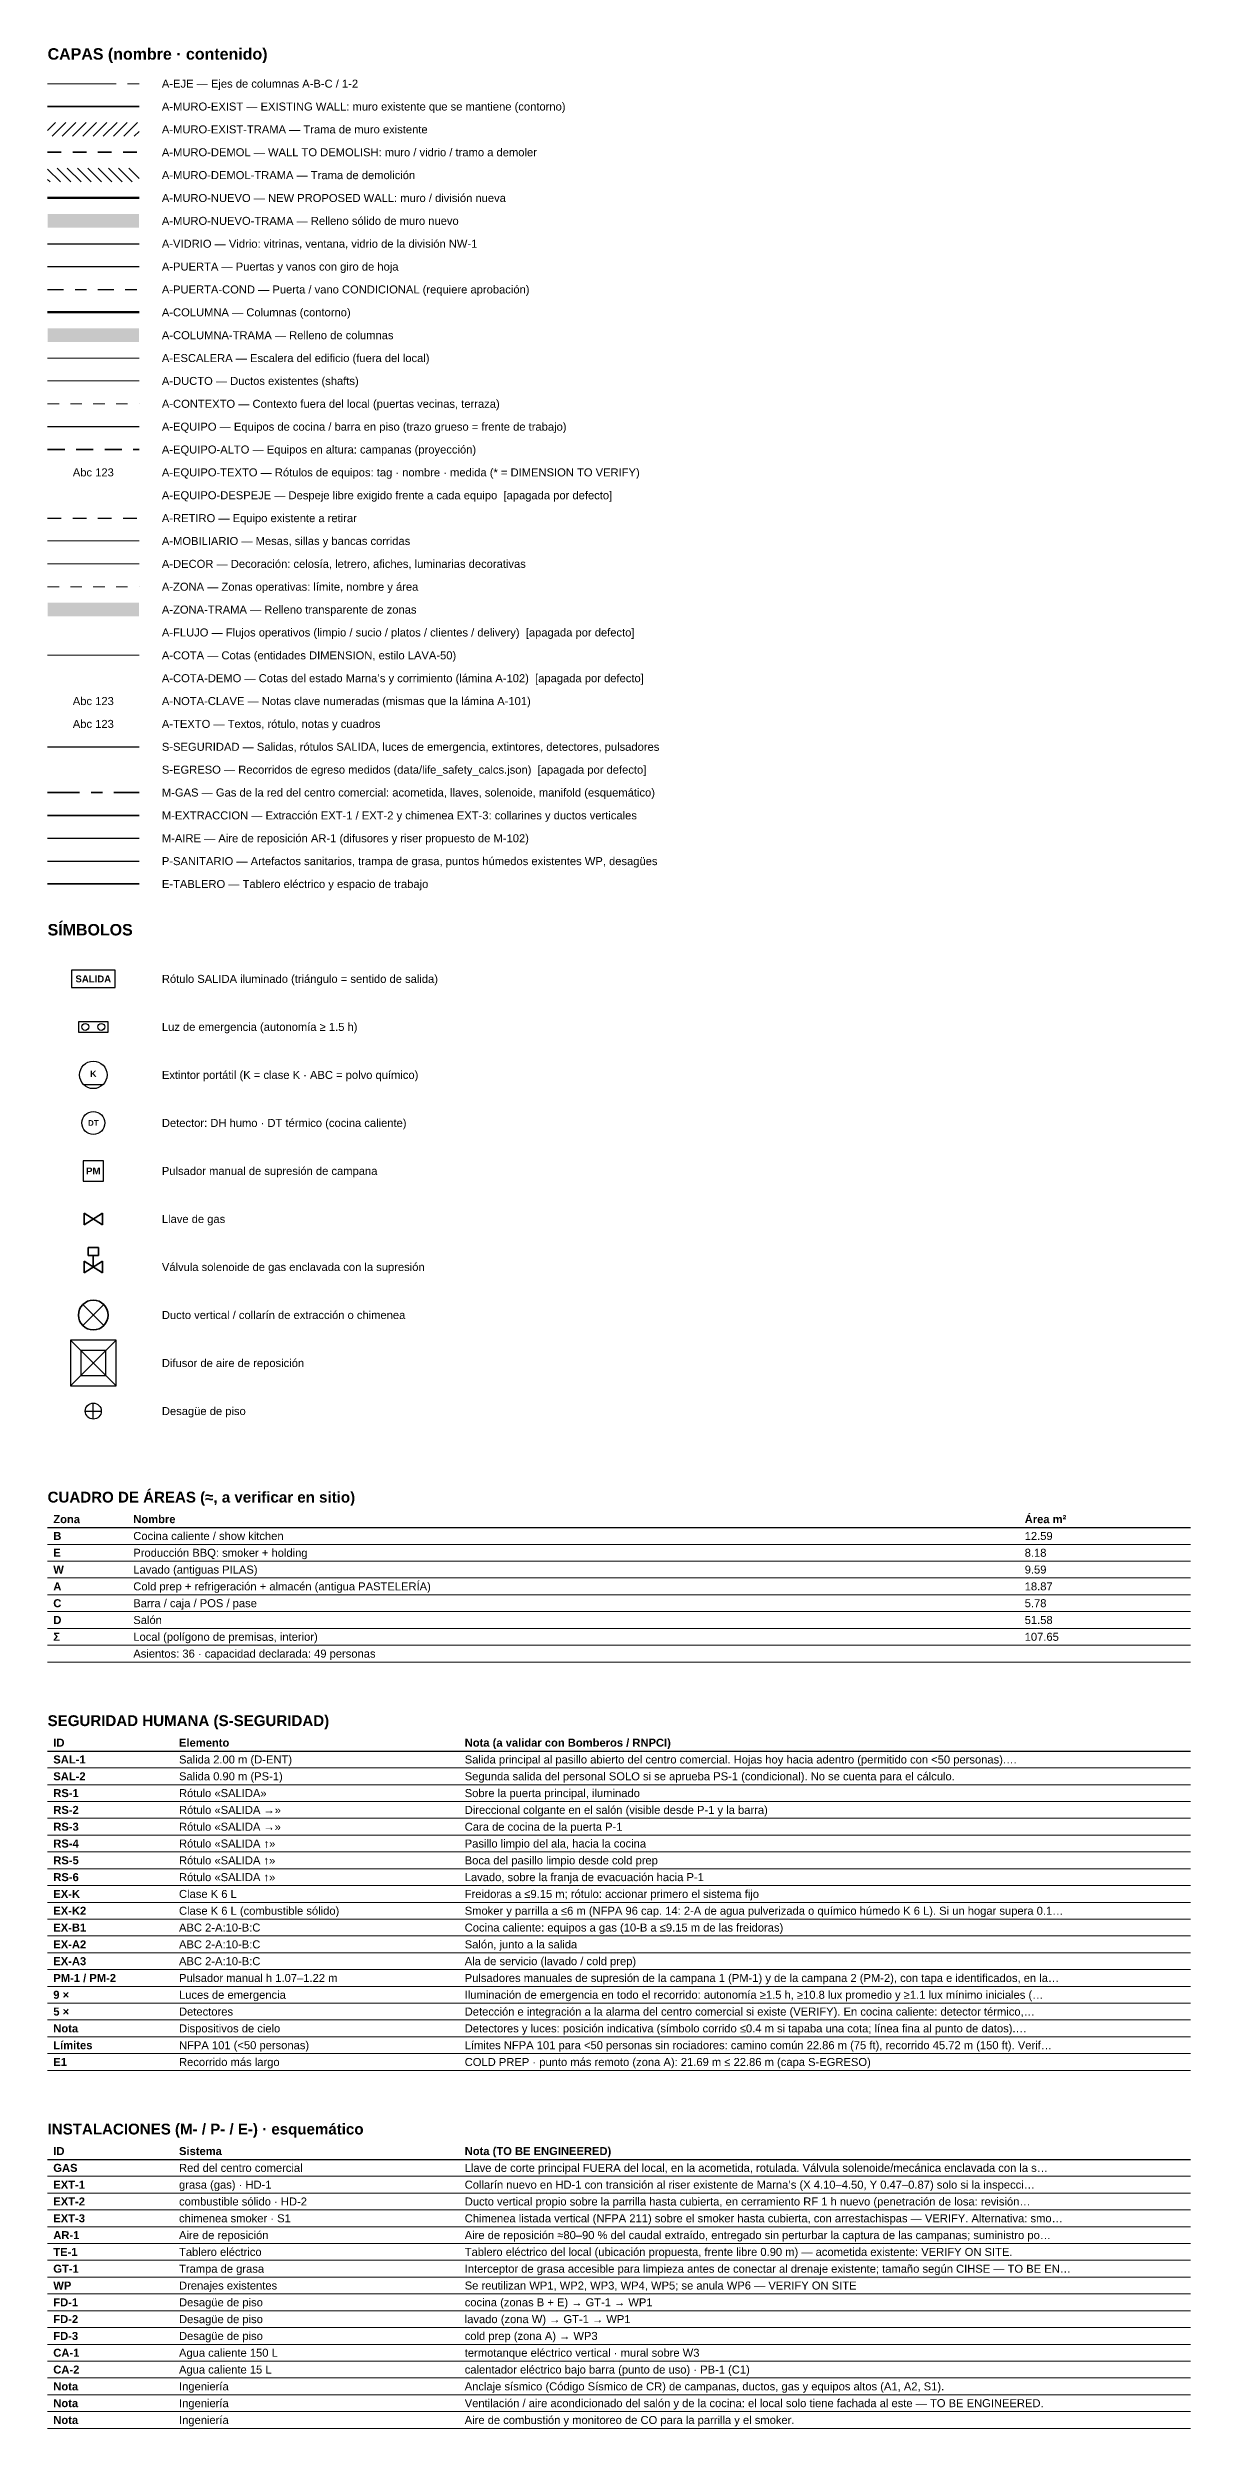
# Model space of a CAD drawing. Header units: metres. Extents: x -2.4 to 39.4, y -19.8 to 2.7.
# Drawn here: x 29.4 to 39.4, y -18.54 to 2.29 of the extents above; entities that cross this region are included whole.
import ezdxf
from ezdxf.enums import TextEntityAlignment as Align

# ---------------------------------------------------------------- set-up
doc = ezdxf.new("R2010")
doc.units = ezdxf.units.M
for name, pattern in [('LAVA_COND', [0.24, 0.14, -0.04, 0.02, -0.04]), ('LAVA_DEMOL', [0.18, 0.12, -0.06]), ('LAVA_EJE', [0.9, 0.6, -0.1, 0.1, -0.1]), ('LAVA_FINO', [0.09, 0.06, -0.03]), ('LAVA_GAS', [0.4, 0.28, -0.05, 0.02, -0.05]), ('LAVA_OCULTO', [0.21, 0.15, -0.06])]:
    doc.linetypes.add(name, pattern=pattern)
for name, color, linetype, lineweight in [('A-COLUMNA', 7, 'Continuous', 50), ('A-COLUMNA-TRAMA', 8, 'Continuous', 5), ('A-CONTEXTO', 9, 'LAVA_FINO', 13), ('A-COTA', 7, 'Continuous', 13), ('A-DECOR', 32, 'Continuous', 13), ('A-DUCTO', 8, 'Continuous', 18), ('A-EJE', 8, 'LAVA_EJE', 13), ('A-EQUIPO', 30, 'Continuous', 25), ('A-EQUIPO-ALTO', 30, 'LAVA_OCULTO', 35), ('A-EQUIPO-TEXTO', 7, 'Continuous', 13), ('A-ESCALERA', 8, 'Continuous', 18), ('A-MOBILIARIO', 94, 'Continuous', 18), ('A-MURO-DEMOL', 1, 'LAVA_DEMOL', 35), ('A-MURO-DEMOL-TRAMA', 11, 'Continuous', 5), ('A-MURO-EXIST', 8, 'Continuous', 35), ('A-MURO-EXIST-TRAMA', 253, 'Continuous', 5), ('A-MURO-NUEVO', 7, 'Continuous', 70), ('A-MURO-NUEVO-TRAMA', 7, 'Continuous', 5), ('A-NOTA-CLAVE', 7, 'Continuous', 18), ('A-PUERTA', 150, 'Continuous', 25), ('A-PUERTA-COND', 1, 'LAVA_COND', 25), ('A-RETIRO', 1, 'LAVA_DEMOL', 25), ('A-TEXTO', 7, 'Continuous', 18), ('A-VIDRIO', 4, 'Continuous', 25), ('A-ZONA', 8, 'LAVA_FINO', 18), ('A-ZONA-TRAMA', 8, 'Continuous', 5), ('E-TABLERO', 200, 'Continuous', 35), ('M-AIRE', 140, 'Continuous', 25), ('M-EXTRACCION', 6, 'Continuous', 35), ('M-GAS', 40, 'LAVA_GAS', 35), ('P-SANITARIO', 5, 'Continuous', 25), ('S-SEGURIDAD', 1, 'Continuous', 25)]:
    doc.layers.add(name, color=color, linetype=linetype, lineweight=lineweight)
doc.styles.add('LAVA', font='arial.ttf')
doc.styles.add('LAVA-B', font='arialbd.ttf')

# ---------------------------------------------------------------- blocks, each defined once
blk = doc.blocks.new('LAVA-SALIDA')
blk.add_lwpolyline([(-0.19, -0.075), (0.19, -0.075), (0.19, 0.075), (-0.19, 0.075)], close=True)
at = {"style": 'LAVA-B'}
blk.add_text('SALIDA', height=0.06, dxfattribs=at).set_placement((0, 0), align=Align.MIDDLE_CENTER)
blk = doc.blocks.new('LAVA-LUZ-EMERG')
blk.add_lwpolyline([(-0.13, -0.045), (0.13, -0.045), (0.13, 0.045), (-0.13, 0.045)], close=True)
for centre in [(-0.07, 0), (0.07, 0)]:
    blk.add_circle(centre, 0.03)
blk = doc.blocks.new('LAVA-EXTINTOR')
blk.add_lwpolyline([(-0.085, -0.085), (0.085, -0.085)])
blk.add_circle((0, 0), 0.12)
at = {"style": 'LAVA-B'}
blk.add_attdef('CLASE', text='', height=0.055, dxfattribs=at).set_placement((0, 0.01), align=Align.MIDDLE_CENTER)
blk = doc.blocks.new('LAVA-DETECTOR')
blk.add_circle((0, 0), 0.1)
at = {"style": 'LAVA-B'}
blk.add_attdef('TIPO', text='', height=0.05, dxfattribs=at).set_placement((0, 0), align=Align.MIDDLE_CENTER)
blk = doc.blocks.new('LAVA-PULSADOR')
blk.add_lwpolyline([(-0.09, -0.09), (0.09, -0.09), (0.09, 0.09), (-0.09, 0.09)], close=True)
at = {"style": 'LAVA-B'}
blk.add_text('PM', height=0.06, dxfattribs=at).set_placement((0, 0), align=Align.MIDDLE_CENTER)
blk = doc.blocks.new('LAVA-VALVULA')
blk.add_lwpolyline([(-0.08, -0.05), (0.08, 0.05), (0.08, -0.05), (-0.08, 0.05)], close=True)
blk = doc.blocks.new('LAVA-SOLENOIDE')
blk.add_line((0, 0), (0, 0.1))
for points in [[(-0.08, -0.05), (0.08, 0.05), (0.08, -0.05), (-0.08, 0.05)], [(-0.045, 0.1), (0.045, 0.1), (0.045, 0.17), (-0.045, 0.17)]]:
    blk.add_lwpolyline(points, close=True)
blk = doc.blocks.new('LAVA-DUCTO-V')
for p, q in [((-0.092, 0.092), (0.092, -0.092)), ((-0.092, -0.092), (0.092, 0.092))]:
    blk.add_line(p, q)
blk.add_circle((0, 0), 0.13)
blk = doc.blocks.new('LAVA-DIFUSOR')
for p, q in [((-0.2, 0.2), (0.2, -0.2)), ((-0.2, -0.2), (0.2, 0.2))]:
    blk.add_line(p, q)
for points in [[(-0.2, -0.2), (0.2, -0.2), (0.2, 0.2), (-0.2, 0.2)], [(-0.11, -0.11), (0.11, -0.11), (0.11, 0.11), (-0.11, 0.11)]]:
    blk.add_lwpolyline(points, close=True)
blk = doc.blocks.new('LAVA-DESAGUE')
for p, q in [((-0.07, 0), (0.07, 0)), ((0, -0.07), (0, 0.07))]:
    blk.add_line(p, q)
blk.add_circle((0, 0), 0.07)

msp = doc.modelspace()

# ---------------------------------------------------------------- hatches: boundary and pattern name
at = {"layer": 'A-COLUMNA-TRAMA'}
h = msp.add_hatch(color=256, dxfattribs=at)
h.dxf.hatch_style = 1
h.paths.add_polyline_path([(30.2, -0.17), (30.2, -0.29), (29.4, -0.29), (29.4, -0.17)])
at = {"layer": 'A-MURO-DEMOL-TRAMA'}
h = msp.add_hatch(dxfattribs=at)
h.set_pattern_fill('ANSI31', color=256, scale=0.02, angle=90)
h.paths.add_polyline_path([(30.2, 1.23), (30.2, 1.11), (29.4, 1.11), (29.4, 1.23)])
at = {"layer": 'A-MURO-EXIST-TRAMA'}
h = msp.add_hatch(dxfattribs=at)
h.set_pattern_fill('ANSI31', color=256, scale=0.02)
h.paths.add_polyline_path([(30.2, 1.63), (30.2, 1.51), (29.4, 1.51), (29.4, 1.63)])
at = {"layer": 'A-MURO-NUEVO-TRAMA'}
h = msp.add_hatch(color=256, dxfattribs=at)
h.dxf.hatch_style = 1
h.paths.add_polyline_path([(30.2, 0.83), (30.2, 0.71), (29.4, 0.71), (29.4, 0.83)])
at = {"layer": 'A-ZONA-TRAMA', "true_color": 0x2f6fd0, "transparency": 33554482}
h = msp.add_hatch(color=256, dxfattribs=at)
h.dxf.hatch_style = 1
h.paths.add_polyline_path([(30.2, -2.57), (30.2, -2.69), (29.4, -2.69), (29.4, -2.57)])

# ---------------------------------------------------------------- linework, layer by layer
at = {"layer": 'A-COLUMNA'}
msp.add_line((29.4, -0.03), (30.2, -0.03), dxfattribs=at)
at = {"layer": 'A-CONTEXTO'}
msp.add_line((29.4, -0.83), (30.2, -0.83), dxfattribs=at)
at = {"layer": 'A-COTA'}
msp.add_line((29.4, -3.03), (30.2, -3.03), dxfattribs=at)
at = {"layer": 'A-DECOR'}
msp.add_line((29.4, -2.23), (30.2, -2.23), dxfattribs=at)
at = {"layer": 'A-DUCTO'}
msp.add_line((29.4, -0.63), (30.2, -0.63), dxfattribs=at)
at = {"layer": 'A-EJE'}
msp.add_line((29.4, 1.97), (30.2, 1.97), dxfattribs=at)
at = {"layer": 'A-EQUIPO'}
msp.add_line((29.4, -1.03), (30.2, -1.03), dxfattribs=at)
at = {"layer": 'A-EQUIPO-ALTO'}
msp.add_line((29.4, -1.23), (30.2, -1.23), dxfattribs=at)
at = {"layer": 'A-ESCALERA'}
msp.add_line((29.4, -0.43), (30.2, -0.43), dxfattribs=at)
at = {"layer": 'A-MOBILIARIO'}
msp.add_line((29.4, -2.03), (30.2, -2.03), dxfattribs=at)
at = {"layer": 'A-MURO-DEMOL'}
msp.add_line((29.4, 1.37), (30.2, 1.37), dxfattribs=at)
at = {"layer": 'A-MURO-EXIST'}
msp.add_line((29.4, 1.77), (30.2, 1.77), dxfattribs=at)
at = {"layer": 'A-MURO-NUEVO'}
msp.add_line((29.4, 0.97), (30.2, 0.97), dxfattribs=at)
at = {"layer": 'A-PUERTA'}
msp.add_line((29.4, 0.37), (30.2, 0.37), dxfattribs=at)
at = {"layer": 'A-PUERTA-COND'}
msp.add_line((29.4, 0.17), (30.2, 0.17), dxfattribs=at)
at = {"layer": 'A-RETIRO'}
msp.add_line((29.4, -1.83), (30.2, -1.83), dxfattribs=at)
at = {"layer": 'A-TEXTO', "lineweight": 25}
for p, q in [((29.4, -10.659), (39.4, -10.659)), ((29.4, -12.614), (39.4, -12.614)), ((29.4, -16.186), (39.4, -16.186))]:
    msp.add_line(p, q, dxfattribs=at)
at = {"layer": 'A-TEXTO', "lineweight": 5}
for p, q in [((29.4, -10.806), (39.4, -10.806)), ((29.4, -10.953), (39.4, -10.953)), ((29.4, -11.1), (39.4, -11.1)), ((29.4, -11.247), (39.4, -11.247)), ((29.4, -11.394), (39.4, -11.394)), ((29.4, -11.541), (39.4, -11.541)), ((29.4, -11.688), (39.4, -11.688)), ((29.4, -11.835), (39.4, -11.835)), ((29.4, -12.761), (39.4, -12.761)), ((29.4, -12.908), (39.4, -12.908)), ((29.4, -13.055), (39.4, -13.055)), ((29.4, -13.202), (39.4, -13.202)), ((29.4, -13.349), (39.4, -13.349)), ((29.4, -13.496), (39.4, -13.496)), ((29.4, -13.643), (39.4, -13.643)), ((29.4, -13.79), (39.4, -13.79)), ((29.4, -13.937), (39.4, -13.937)), ((29.4, -14.084), (39.4, -14.084)), ((29.4, -14.231), (39.4, -14.231)), ((29.4, -14.378), (39.4, -14.378)), ((29.4, -14.525), (39.4, -14.525)), ((29.4, -14.672), (39.4, -14.672)), ((29.4, -14.819), (39.4, -14.819)), ((29.4, -14.966), (39.4, -14.966)), ((29.4, -15.113), (39.4, -15.113)), ((29.4, -15.26), (39.4, -15.26)), ((29.4, -15.407), (39.4, -15.407)), ((29.4, -16.333), (39.4, -16.333)), ((29.4, -16.48), (39.4, -16.48)), ((29.4, -16.627), (39.4, -16.627)), ((29.4, -16.774), (39.4, -16.774)), ((29.4, -16.921), (39.4, -16.921)), ((29.4, -17.068), (39.4, -17.068)), ((29.4, -17.215), (39.4, -17.215)), ((29.4, -17.362), (39.4, -17.362)), ((29.4, -17.509), (39.4, -17.509)), ((29.4, -17.656), (39.4, -17.656)), ((29.4, -17.803), (39.4, -17.803)), ((29.4, -17.95), (39.4, -17.95)), ((29.4, -18.097), (39.4, -18.097)), ((29.4, -18.244), (39.4, -18.244)), ((29.4, -18.391), (39.4, -18.391)), ((29.4, -18.538), (39.4, -18.538))]:
    msp.add_line(p, q, dxfattribs=at)
at = {"layer": 'A-VIDRIO'}
msp.add_line((29.4, 0.57), (30.2, 0.57), dxfattribs=at)
at = {"layer": 'A-ZONA'}
msp.add_line((29.4, -2.43), (30.2, -2.43), dxfattribs=at)
at = {"layer": 'E-TABLERO'}
msp.add_line((29.4, -5.03), (30.2, -5.03), dxfattribs=at)
at = {"layer": 'M-AIRE'}
msp.add_line((29.4, -4.63), (30.2, -4.63), dxfattribs=at)
at = {"layer": 'M-EXTRACCION'}
msp.add_line((29.4, -4.43), (30.2, -4.43), dxfattribs=at)
at = {"layer": 'M-GAS'}
msp.add_line((29.4, -4.23), (30.2, -4.23), dxfattribs=at)
at = {"layer": 'P-SANITARIO'}
msp.add_line((29.4, -4.83), (30.2, -4.83), dxfattribs=at)
at = {"layer": 'S-SEGURIDAD'}
msp.add_line((29.4, -3.83), (30.2, -3.83), dxfattribs=at)

# ---------------------------------------------------------------- block references
at = {"layer": 'M-AIRE'}
msp.add_blockref('LAVA-DIFUSOR', (29.8, -9.22), dxfattribs=at)
at = {"layer": 'M-EXTRACCION'}
msp.add_blockref('LAVA-DUCTO-V', (29.8, -8.8), dxfattribs=at)
at = {"layer": 'M-GAS'}
for name, p in [('LAVA-VALVULA', (29.8, -7.96)), ('LAVA-SOLENOIDE', (29.8, -8.38))]:
    msp.add_blockref(name, p, dxfattribs=at)
at = {"layer": 'P-SANITARIO'}
msp.add_blockref('LAVA-DESAGUE', (29.8, -9.64), dxfattribs=at)
at = {"layer": 'S-SEGURIDAD'}
for name, p in [('LAVA-SALIDA', (29.8, -5.86)), ('LAVA-LUZ-EMERG', (29.8, -6.28)), ('LAVA-PULSADOR', (29.8, -7.54))]:
    msp.add_blockref(name, p, dxfattribs=at)
ref = msp.add_blockref('LAVA-EXTINTOR', (29.8, -6.7), dxfattribs=at)
ref.add_attrib('CLASE', 'K', dxfattribs={"height": 0.055, "style": 'LAVA-B'}).set_placement((29.8, -6.69), align=Align.MIDDLE_CENTER)
ref = msp.add_blockref('LAVA-DETECTOR', (29.8, -7.12), dxfattribs=at)
ref.add_attrib('TIPO', 'DT', dxfattribs={"height": 0.05, "style": 'LAVA-B'}).set_placement((29.8, -7.12), align=Align.MIDDLE_CENTER)

# ---------------------------------------------------------------- texts
at = {"layer": 'A-EQUIPO-TEXTO', "style": 'LAVA'}
msp.add_text('Abc 123', height=0.07, dxfattribs=at).set_placement((29.8, -1.43), align=Align.MIDDLE_CENTER)
at = {"layer": 'A-NOTA-CLAVE', "style": 'LAVA'}
msp.add_text('Abc 123', height=0.07, dxfattribs=at).set_placement((29.8, -3.43), align=Align.MIDDLE_CENTER)
at = {"layer": 'A-TEXTO'}
for s, height, style, p in [('CAPAS (nombre · contenido)', 0.1, 'LAVA-B', (29.4, 2.23)), ('A-EJE — Ejes de columnas A-B-C / 1-2', 0.07, 'LAVA', (30.4, 1.97)), ('A-MURO-EXIST — EXISTING WALL: muro existente que se mantiene (contorno)', 0.07, 'LAVA', (30.4, 1.77)), ('A-MURO-EXIST-TRAMA — Trama de muro existente', 0.07, 'LAVA', (30.4, 1.57)), ('A-MURO-DEMOL — WALL TO DEMOLISH: muro / vidrio / tramo a demoler', 0.07, 'LAVA', (30.4, 1.37)), ('A-MURO-DEMOL-TRAMA — Trama de demolición', 0.07, 'LAVA', (30.4, 1.17)), ('A-MURO-NUEVO — NEW PROPOSED WALL: muro / división nueva', 0.07, 'LAVA', (30.4, 0.97)), ('A-MURO-NUEVO-TRAMA — Relleno sólido de muro nuevo', 0.07, 'LAVA', (30.4, 0.77)), ('A-VIDRIO — Vidrio: vitrinas, ventana, vidrio de la división NW-1', 0.07, 'LAVA', (30.4, 0.57)), ('A-PUERTA — Puertas y vanos con giro de hoja', 0.07, 'LAVA', (30.4, 0.37)), ('A-PUERTA-COND — Puerta / vano CONDICIONAL (requiere aprobación)', 0.07, 'LAVA', (30.4, 0.17)), ('A-COLUMNA — Columnas (contorno)', 0.07, 'LAVA', (30.4, -0.03)), ('A-COLUMNA-TRAMA — Relleno de columnas', 0.07, 'LAVA', (30.4, -0.23)), ('A-ESCALERA — Escalera del edificio (fuera del local)', 0.07, 'LAVA', (30.4, -0.43)), ('A-DUCTO — Ductos existentes (shafts)', 0.07, 'LAVA', (30.4, -0.63)), ('A-CONTEXTO — Contexto fuera del local (puertas vecinas, terraza)', 0.07, 'LAVA', (30.4, -0.83)), ('A-EQUIPO — Equipos de cocina / barra en piso (trazo grueso = frente de trabajo)', 0.07, 'LAVA', (30.4, -1.03)), ('A-EQUIPO-ALTO — Equipos en altura: campanas (proyección)', 0.07, 'LAVA', (30.4, -1.23)), ('A-EQUIPO-TEXTO — Rótulos de equipos: tag · nombre · medida (* = DIMENSION TO VERIFY)', 0.07, 'LAVA', (30.4, -1.43)), ('A-EQUIPO-DESPEJE — Despeje libre exigido frente a cada equipo  [apagada por defecto]', 0.07, 'LAVA', (30.4, -1.63)), ('A-RETIRO — Equipo existente a retirar', 0.07, 'LAVA', (30.4, -1.83)), ('A-MOBILIARIO — Mesas, sillas y bancas corridas', 0.07, 'LAVA', (30.4, -2.03)), ('A-DECOR — Decoración: celosía, letrero, afiches, luminarias decorativas', 0.07, 'LAVA', (30.4, -2.23)), ('A-ZONA — Zonas operativas: límite, nombre y área', 0.07, 'LAVA', (30.4, -2.43)), ('A-ZONA-TRAMA — Relleno transparente de zonas', 0.07, 'LAVA', (30.4, -2.63)), ('A-FLUJO — Flujos operativos (limpio / sucio / platos / clientes / delivery)  [apagada por defecto]', 0.07, 'LAVA', (30.4, -2.83)), ('A-COTA — Cotas (entidades DIMENSION, estilo LAVA-50)', 0.07, 'LAVA', (30.4, -3.03)), ('A-COTA-DEMO — Cotas del estado Marna’s y corrimiento (lámina A-102)  [apagada por defecto]', 0.07, 'LAVA', (30.4, -3.23)), ('A-NOTA-CLAVE — Notas clave numeradas (mismas que la lámina A-101)', 0.07, 'LAVA', (30.4, -3.43)), ('A-TEXTO — Textos, rótulo, notas y cuadros', 0.07, 'LAVA', (30.4, -3.63)), ('S-SEGURIDAD — Salidas, rótulos SALIDA, luces de emergencia, extintores, detectores, pulsadores', 0.07, 'LAVA', (30.4, -3.83)), ('S-EGRESO — Recorridos de egreso medidos (data/life_safety_calcs.json)  [apagada por defecto]', 0.07, 'LAVA', (30.4, -4.03)), ('M-GAS — Gas de la red del centro comercial: acometida, llaves, solenoide, manifold (esquemático)', 0.07, 'LAVA', (30.4, -4.23)), ('M-EXTRACCION — Extracción EXT-1 / EXT-2 y chimenea EXT-3: collarines y ductos verticales', 0.07, 'LAVA', (30.4, -4.43)), ('M-AIRE — Aire de reposición AR-1 (difusores y riser propuesto de M-102)', 0.07, 'LAVA', (30.4, -4.63)), ('P-SANITARIO — Artefactos sanitarios, trampa de grasa, puntos húmedos existentes WP, desagües', 0.07, 'LAVA', (30.4, -4.83)), ('E-TABLERO — Tablero eléctrico y espacio de trabajo', 0.07, 'LAVA', (30.4, -5.03)), ('SÍMBOLOS', 0.1, 'LAVA-B', (29.4, -5.43)), ('Rótulo SALIDA iluminado (triángulo = sentido de salida)', 0.07, 'LAVA', (30.4, -5.86)), ('Luz de emergencia (autonomía ≥ 1.5 h)', 0.07, 'LAVA', (30.4, -6.28)), ('Extintor portátil (K = clase K · ABC = polvo químico)', 0.07, 'LAVA', (30.4, -6.7)), ('Detector: DH humo · DT térmico (cocina caliente)', 0.07, 'LAVA', (30.4, -7.12)), ('Pulsador manual de supresión de campana', 0.07, 'LAVA', (30.4, -7.54)), ('Llave de gas', 0.07, 'LAVA', (30.4, -7.96)), ('Válvula solenoide de gas enclavada con la supresión', 0.07, 'LAVA', (30.4, -8.38)), ('Ducto vertical / collarín de extracción o chimenea', 0.07, 'LAVA', (30.4, -8.8)), ('Difusor de aire de reposición', 0.07, 'LAVA', (30.4, -9.22)), ('Desagüe de piso', 0.07, 'LAVA', (30.4, -9.64)), ('CUADRO DE ÁREAS (≈, a verificar en sitio)', 0.0945, 'LAVA-B', (29.4, -10.393)), ('Zona', 0.07, 'LAVA-B', (29.45, -10.5855)), ('Nombre', 0.07, 'LAVA-B', (30.15, -10.5855)), ('Área m²', 0.07, 'LAVA-B', (37.95, -10.5855)), ('B', 0.07, 'LAVA-B', (29.45, -10.7325)), ('Cocina caliente / show kitchen', 0.07, 'LAVA', (30.15, -10.7325)), ('12.59', 0.07, 'LAVA', (37.95, -10.7325)), ('W', 0.07, 'LAVA-B', (29.45, -11.0265)), ('E', 0.07, 'LAVA-B', (29.45, -10.8795)), ('Producción BBQ: smoker + holding', 0.07, 'LAVA', (30.15, -10.8795)), ('Lavado (antiguas PILAS)', 0.07, 'LAVA', (30.15, -11.0265)), ('8.18', 0.07, 'LAVA', (37.95, -10.8795)), ('9.59', 0.07, 'LAVA', (37.95, -11.0265)), ('A', 0.07, 'LAVA-B', (29.45, -11.1735)), ('Cold prep + refrigeración + almacén (antigua PASTELERÍA)', 0.07, 'LAVA', (30.15, -11.1735)), ('18.87', 0.07, 'LAVA', (37.95, -11.1735)), ('C', 0.07, 'LAVA-B', (29.45, -11.3205)), ('D', 0.07, 'LAVA-B', (29.45, -11.4675)), ('Salón', 0.07, 'LAVA', (30.15, -11.4675)), ('Barra / caja / POS / pase', 0.07, 'LAVA', (30.15, -11.3205)), ('5.78', 0.07, 'LAVA', (37.95, -11.3205)), ('51.58', 0.07, 'LAVA', (37.95, -11.4675)), ('Σ', 0.07, 'LAVA-B', (29.45, -11.6145)), ('Local (polígono de premisas, interior)', 0.07, 'LAVA', (30.15, -11.6145)), ('107.65', 0.07, 'LAVA', (37.95, -11.6145)), ('Asientos: 36 · capacidad declarada: 49 personas', 0.07, 'LAVA', (30.15, -11.7615)), ('SEGURIDAD HUMANA (S-SEGURIDAD)', 0.0945, 'LAVA-B', (29.4, -12.348)), ('SAL-1', 0.07, 'LAVA-B', (29.45, -12.6875)), ('ID', 0.07, 'LAVA-B', (29.45, -12.5405)), ('Salida 2.00 m (D-ENT)', 0.07, 'LAVA', (30.55, -12.6875)), ('Elemento', 0.07, 'LAVA-B', (30.55, -12.5405)), ('Salida principal al pasillo abierto del centro comercial. Hojas hoy hacia adentro (permitido con <50 personas).…', 0.07, 'LAVA', (33.05, -12.6875)), ('Nota (a validar con Bomberos / RNPCI)', 0.07, 'LAVA-B', (33.05, -12.5405)), ('SAL-2', 0.07, 'LAVA-B', (29.45, -12.8345)), ('Salida 0.90 m (PS-1)', 0.07, 'LAVA', (30.55, -12.8345)), ('Segunda salida del personal SOLO si se aprueba PS-1 (condicional). No se cuenta para el cálculo.', 0.07, 'LAVA', (33.05, -12.8345)), ('RS-1', 0.07, 'LAVA-B', (29.45, -12.9815)), ('RS-2', 0.07, 'LAVA-B', (29.45, -13.1285)), ('Rótulo «SALIDA»', 0.07, 'LAVA', (30.55, -12.9815)), ('Rótulo «SALIDA →»', 0.07, 'LAVA', (30.55, -13.1285)), ('Sobre la puerta principal, iluminado', 0.07, 'LAVA', (33.05, -12.9815)), ('Direccional colgante en el salón (visible desde P-1 y la barra)', 0.07, 'LAVA', (33.05, -13.1285)), ('RS-3', 0.07, 'LAVA-B', (29.45, -13.2755)), ('Rótulo «SALIDA →»', 0.07, 'LAVA', (30.55, -13.2755)), ('Cara de cocina de la puerta P-1', 0.07, 'LAVA', (33.05, -13.2755)), ('RS-4', 0.07, 'LAVA-B', (29.45, -13.4225)), ('RS-5', 0.07, 'LAVA-B', (29.45, -13.5695)), ('Rótulo «SALIDA ↑»', 0.07, 'LAVA', (30.55, -13.4225)), ('Rótulo «SALIDA ↑»', 0.07, 'LAVA', (30.55, -13.5695)), ('Pasillo limpio del ala, hacia la cocina', 0.07, 'LAVA', (33.05, -13.4225)), ('Boca del pasillo limpio desde cold prep', 0.07, 'LAVA', (33.05, -13.5695)), ('RS-6', 0.07, 'LAVA-B', (29.45, -13.7165)), ('Rótulo «SALIDA ↑»', 0.07, 'LAVA', (30.55, -13.7165)), ('Lavado, sobre la franja de evacuación hacia P-1', 0.07, 'LAVA', (33.05, -13.7165)), ('EX-K', 0.07, 'LAVA-B', (29.45, -13.8635)), ('Clase K 6 L', 0.07, 'LAVA', (30.55, -13.8635)), ('Freidoras a ≤9.15 m; rótulo: accionar primero el sistema fijo', 0.07, 'LAVA', (33.05, -13.8635)), ('EX-K2', 0.07, 'LAVA-B', (29.45, -14.0105)), ('EX-B1', 0.07, 'LAVA-B', (29.45, -14.1575)), ('ABC 2-A:10-B:C', 0.07, 'LAVA', (30.55, -14.1575)), ('Clase K 6 L (combustible sólido)', 0.07, 'LAVA', (30.55, -14.0105)), ('Smoker y parrilla a ≤6 m (NFPA 96 cap. 14: 2-A de agua pulverizada o químico húmedo K 6 L). Si un hogar supera 0.1…', 0.07, 'LAVA', (33.05, -14.0105)), ('Cocina caliente: equipos a gas (10-B a ≤9.15 m de las freidoras)', 0.07, 'LAVA', (33.05, -14.1575)), ('EX-A2', 0.07, 'LAVA-B', (29.45, -14.3045)), ('ABC 2-A:10-B:C', 0.07, 'LAVA', (30.55, -14.3045)), ('Salón, junto a la salida', 0.07, 'LAVA', (33.05, -14.3045)), ('EX-A3', 0.07, 'LAVA-B', (29.45, -14.4515)), ('PM-1 / PM-2', 0.07, 'LAVA-B', (29.45, -14.5985)), ('ABC 2-A:10-B:C', 0.07, 'LAVA', (30.55, -14.4515)), ('Pulsador manual h 1.07–1.22 m', 0.07, 'LAVA', (30.55, -14.5985)), ('Ala de servicio (lavado / cold prep)', 0.07, 'LAVA', (33.05, -14.4515)), ('Pulsadores manuales de supresión de la campana 1 (PM-1) y de la campana 2 (PM-2), con tapa e identificados, en la…', 0.07, 'LAVA', (33.05, -14.5985)), ('9 ×', 0.07, 'LAVA-B', (29.45, -14.7455)), ('Luces de emergencia', 0.07, 'LAVA', (30.55, -14.7455)), ('Iluminación de emergencia en todo el recorrido: autonomía ≥1.5 h, ≥10.8 lux promedio y ≥1.1 lux mínimo iniciales (…', 0.07, 'LAVA', (33.05, -14.7455)), ('5 ×', 0.07, 'LAVA-B', (29.45, -14.8925)), ('Detectores', 0.07, 'LAVA', (30.55, -14.8925)), ('Detección e integración a la alarma del centro comercial si existe (VERIFY). En cocina caliente: detector térmico,…', 0.07, 'LAVA', (33.05, -14.8925)), ('Nota', 0.07, 'LAVA-B', (29.45, -15.0395)), ('Límites', 0.07, 'LAVA-B', (29.45, -15.1865)), ('Dispositivos de cielo', 0.07, 'LAVA', (30.55, -15.0395)), ('NFPA 101 (<50 personas)', 0.07, 'LAVA', (30.55, -15.1865)), ('Detectores y luces: posición indicativa (símbolo corrido ≤0.4 m si tapaba una cota; línea fina al punto de datos).…', 0.07, 'LAVA', (33.05, -15.0395)), ('Límites NFPA 101 para <50 personas sin rociadores: camino común 22.86 m (75 ft), recorrido 45.72 m (150 ft). Verif…', 0.07, 'LAVA', (33.05, -15.1865)), ('E1', 0.07, 'LAVA-B', (29.45, -15.3335)), ('Recorrido más largo', 0.07, 'LAVA', (30.55, -15.3335)), ('COLD PREP · punto más remoto (zona A): 21.69 m ≤ 22.86 m (capa S-EGRESO)', 0.07, 'LAVA', (33.05, -15.3335)), ('INSTALACIONES (M- / P- / E-) · esquemático', 0.0945, 'LAVA-B', (29.4, -15.92)), ('GAS', 0.07, 'LAVA-B', (29.45, -16.2595)), ('ID', 0.07, 'LAVA-B', (29.45, -16.1125)), ('Sistema', 0.07, 'LAVA-B', (30.55, -16.1125)), ('Red del centro comercial', 0.07, 'LAVA', (30.55, -16.2595)), ('Nota (TO BE ENGINEERED)', 0.07, 'LAVA-B', (33.05, -16.1125)), ('Llave de corte principal FUERA del local, en la acometida, rotulada. Válvula solenoide/mecánica enclavada con la s…', 0.07, 'LAVA', (33.05, -16.2595)), ('EXT-1', 0.07, 'LAVA-B', (29.45, -16.4065)), ('grasa (gas) · HD-1', 0.07, 'LAVA', (30.55, -16.4065)), ('Collarín nuevo en HD-1 con transición al riser existente de Marna’s (X 4.10–4.50, Y 0.47–0.87) solo si la inspecci…', 0.07, 'LAVA', (33.05, -16.4065)), ('EXT-2', 0.07, 'LAVA-B', (29.45, -16.5535)), ('combustible sólido · HD-2', 0.07, 'LAVA', (30.55, -16.5535)), ('Ducto vertical propio sobre la parrilla hasta cubierta, en cerramiento RF 1 h nuevo (penetración de losa: revisión…', 0.07, 'LAVA', (33.05, -16.5535)), ('AR-1', 0.07, 'LAVA-B', (29.45, -16.8475)), ('EXT-3', 0.07, 'LAVA-B', (29.45, -16.7005)), ('Aire de reposición', 0.07, 'LAVA', (30.55, -16.8475)), ('chimenea smoker · S1', 0.07, 'LAVA', (30.55, -16.7005)), ('Aire de reposición ≈80–90 % del caudal extraído, entregado sin perturbar la captura de las campanas; suministro po…', 0.07, 'LAVA', (33.05, -16.8475)), ('Chimenea listada vertical (NFPA 211) sobre el smoker hasta cubierta, con arrestachispas — VERIFY. Alternativa: smo…', 0.07, 'LAVA', (33.05, -16.7005)), ('TE-1', 0.07, 'LAVA-B', (29.45, -16.9945)), ('Tablero eléctrico', 0.07, 'LAVA', (30.55, -16.9945)), ('Tablero eléctrico del local (ubicación propuesta, frente libre 0.90 m) — acometida existente: VERIFY ON SITE.', 0.07, 'LAVA', (33.05, -16.9945)), ('WP', 0.07, 'LAVA-B', (29.45, -17.2885)), ('GT-1', 0.07, 'LAVA-B', (29.45, -17.1415)), ('Trampa de grasa', 0.07, 'LAVA', (30.55, -17.1415)), ('Drenajes existentes', 0.07, 'LAVA', (30.55, -17.2885)), ('Se reutilizan WP1, WP2, WP3, WP4, WP5; se anula WP6 — VERIFY ON SITE', 0.07, 'LAVA', (33.05, -17.2885)), ('Interceptor de grasa accesible para limpieza antes de conectar al drenaje existente; tamaño según CIHSE — TO BE EN…', 0.07, 'LAVA', (33.05, -17.1415)), ('FD-1', 0.07, 'LAVA-B', (29.45, -17.4355)), ('Desagüe de piso', 0.07, 'LAVA', (30.55, -17.4355)), ('cocina (zonas B + E) → GT-1 → WP1', 0.07, 'LAVA', (33.05, -17.4355)), ('FD-2', 0.07, 'LAVA-B', (29.45, -17.5825)), ('FD-3', 0.07, 'LAVA-B', (29.45, -17.7295)), ('Desagüe de piso', 0.07, 'LAVA', (30.55, -17.5825)), ('Desagüe de piso', 0.07, 'LAVA', (30.55, -17.7295)), ('cold prep (zona A) → WP3', 0.07, 'LAVA', (33.05, -17.7295)), ('lavado (zona W) → GT-1 → WP1', 0.07, 'LAVA', (33.05, -17.5825)), ('CA-1', 0.07, 'LAVA-B', (29.45, -17.8765)), ('Agua caliente 150 L', 0.07, 'LAVA', (30.55, -17.8765)), ('termotanque eléctrico vertical · mural sobre W3', 0.07, 'LAVA', (33.05, -17.8765)), ('CA-2', 0.07, 'LAVA-B', (29.45, -18.0235)), ('Agua caliente 15 L', 0.07, 'LAVA', (30.55, -18.0235)), ('calentador eléctrico bajo barra (punto de uso) · PB-1 (C1)', 0.07, 'LAVA', (33.05, -18.0235)), ('Nota', 0.07, 'LAVA-B', (29.45, -18.1705)), ('Nota', 0.07, 'LAVA-B', (29.45, -18.3175)), ('Ingeniería', 0.07, 'LAVA', (30.55, -18.1705)), ('Ingeniería', 0.07, 'LAVA', (30.55, -18.3175)), ('Anclaje sísmico (Código Sísmico de CR) de campanas, ductos, gas y equipos altos (A1, A2, S1).', 0.07, 'LAVA', (33.05, -18.1705)), ('Ventilación / aire acondicionado del salón y de la cocina: el local solo tiene fachada al este — TO BE ENGINEERED.', 0.07, 'LAVA', (33.05, -18.3175)), ('Nota', 0.07, 'LAVA-B', (29.45, -18.4645)), ('Ingeniería', 0.07, 'LAVA', (30.55, -18.4645)), ('Aire de combustión y monitoreo de CO para la parrilla y el smoker.', 0.07, 'LAVA', (33.05, -18.4645))]:
    msp.add_text(s, height=height, dxfattribs=dict(at, style=style)).set_placement(p, align=Align.MIDDLE_LEFT)
at = {"layer": 'A-TEXTO', "style": 'LAVA'}
msp.add_text('Abc 123', height=0.07, dxfattribs=at).set_placement((29.8, -3.63), align=Align.MIDDLE_CENTER)

doc.saveas('drawing.dxf')
